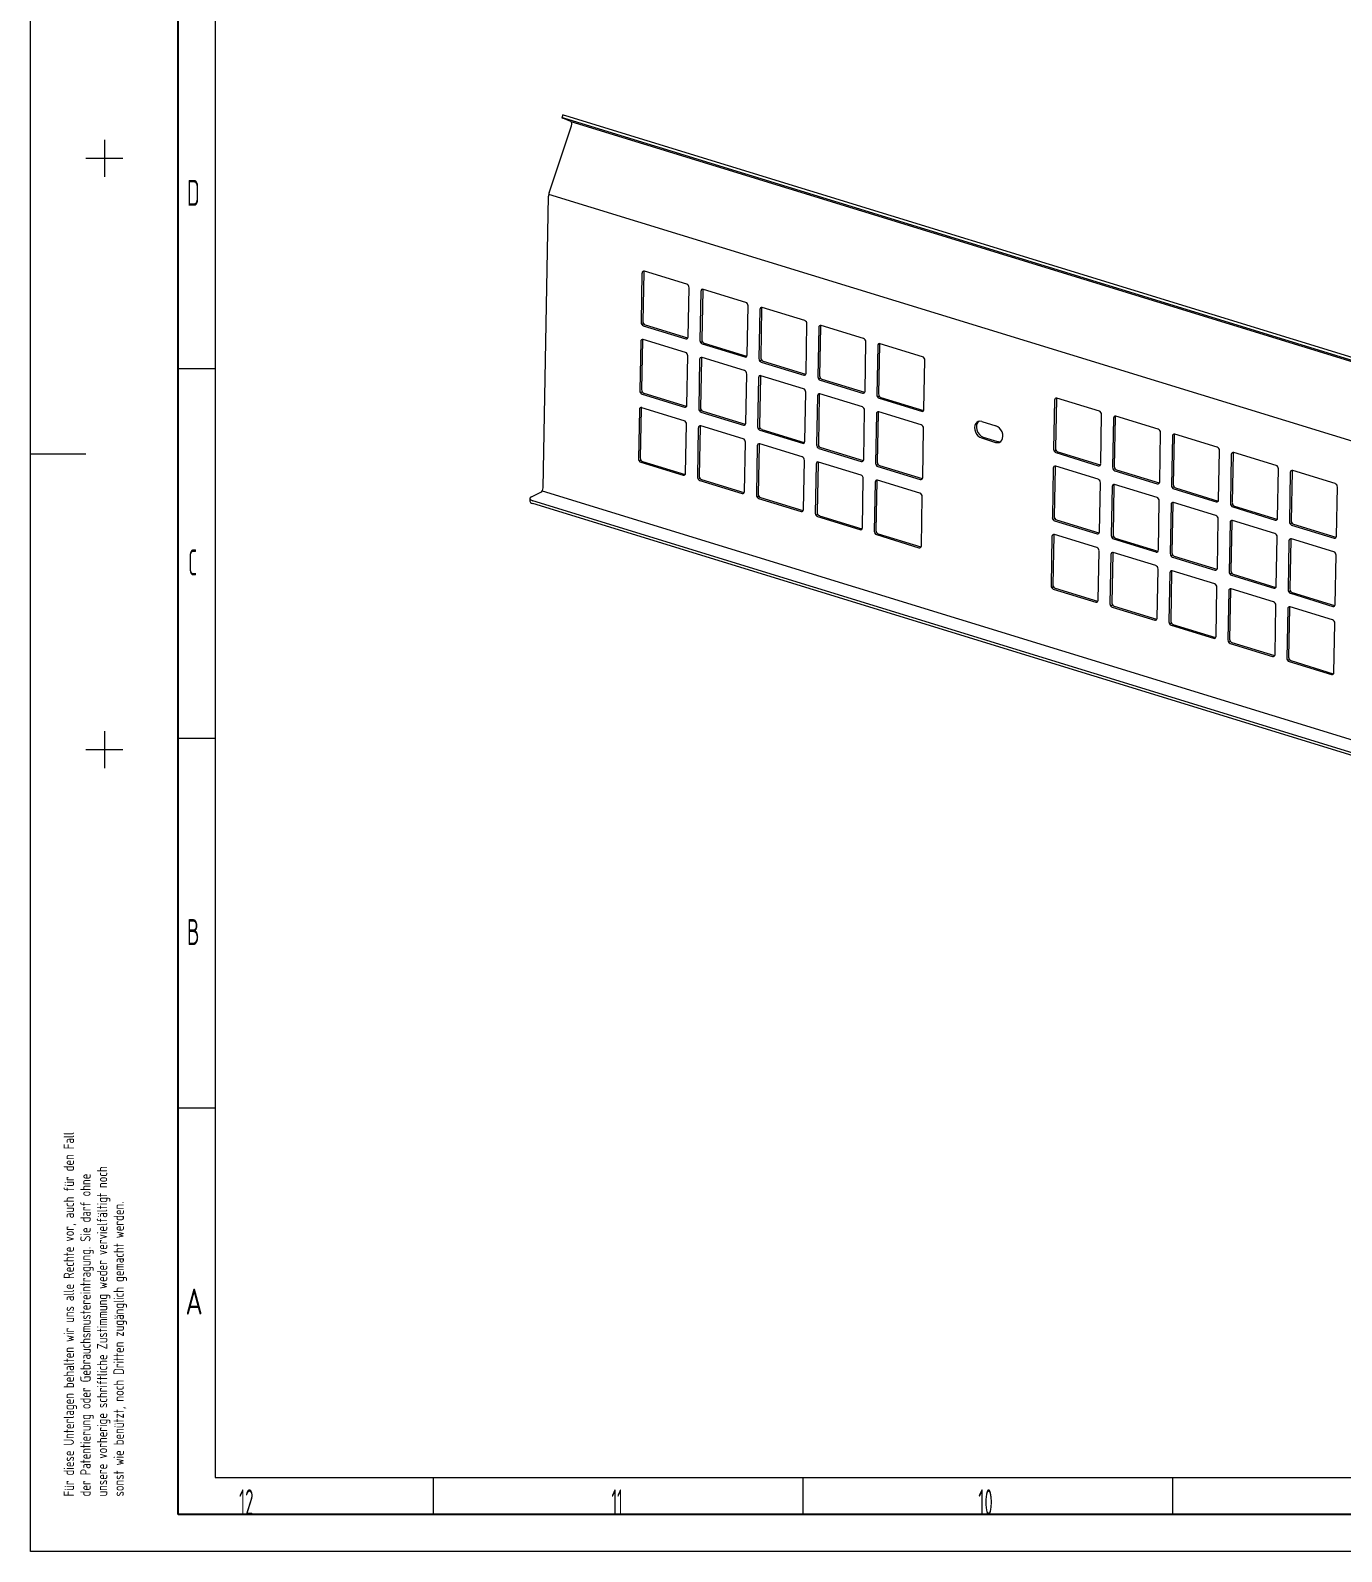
# Model space of a CAD drawing. Header units: millimetres. Extents: x 0 to 594, y 0 to 420.
# Drawn here: x 0 to 177.4, y 0 to 205.8 of the extents above; entities that cross this region are included whole.
import ezdxf
from ezdxf.lldxf.tags import DXFTag

# ---------------------------------------------------------------- set-up
doc = ezdxf.new("R2010")
doc.units = ezdxf.units.MM
doc.layers.add('1', color=7, linetype='Continuous', true_color=0xffffff)
doc.layers.add('256', color=7, linetype='Continuous', true_color=0xffffff)
doc.styles.add('iso-1', font='isocp.shx')
tags = doc.linetypes.add('DASHED', pattern=[25.72, 12.86, -12.86]).pattern_tags.tags
tags[6:7] = [DXFTag(74, 4), DXFTag(75, 0), DXFTag(340, '0'), DXFTag(46, 0.0), DXFTag(50, 0.0), DXFTag(44, 0.0), DXFTag(45, 0.0)]
tags[4:5] = [DXFTag(74, 4), DXFTag(75, 0), DXFTag(340, '0'), DXFTag(46, 0.0), DXFTag(50, 0.0), DXFTag(44, 0.0), DXFTag(45, 0.0)]

msp = doc.modelspace()

# ---------------------------------------------------------------- linework, layer by layer
at = {"layer": '1', "color": 4, "linetype": 'Continuous', "lineweight": 18}
for p, q in [((0, 0), (0, 420)), ((594, 0), (0, 0))]:
    msp.add_line(p, q, dxfattribs=at)
at = {"layer": '1', "color": 4, "linetype": 'Continuous', "lineweight": 25}
for p, q in [((20, 5), (20, 415)), ((589, 5), (20, 5))]:
    msp.add_line(p, q, dxfattribs=at)
at = {"layer": '1', "color": 1, "linetype": 'Continuous', "lineweight": 13}
for p, q in [((25, 410), (25, 10)), ((25, 160), (20, 160)), ((25, 110), (20, 110)), ((25, 60), (20, 60)), ((25, 10), (584, 10)), ((54.5, 10), (54.5, 5)), ((104.5, 10), (104.5, 5)), ((154.5, 10), (154.5, 5))]:
    msp.add_line(p, q, dxfattribs=at)
at = {"layer": '1', "color": 4, "linetype": 'DASHED', "lineweight": 18}
for p, q in [((10, 191), (10, 186)), ((7.5, 188.5), (12.5, 188.5)), ((10, 111), (10, 106)), ((7.5, 108.5), (12.5, 108.5))]:
    msp.add_line(p, q, dxfattribs=at)
at = {"layer": '1', "color": 1, "linetype": 'DASHED', "lineweight": 13}
msp.add_line((0, 148.5), (7.5, 148.5), dxfattribs=at)
at = {"layer": '256', "color": 7, "linetype": 'Continuous', "lineweight": 18}
for p, q in [((72, 194.37), (71.88, 193.99)), ((73.11, 193.49), (72.03, 193.91)), ((349.76, 108.57), (72.31, 193.87)), ((349.89, 108.95), (72.44, 194.25)), ((70.17, 183.84), (73.21, 192.91)), ((69.35, 143.93), (70.09, 183.39)), ((82.73, 172.95), (82.6, 166.31)), ((82.97, 173.07), (82.84, 166.42)), ((88.79, 171.46), (83.05, 173.22)), ((88.98, 164.34), (89.1, 170.99)), ((90.7, 170.5), (90.57, 163.85)), ((90.94, 170.62), (90.82, 163.97)), ((96.77, 169), (91.03, 170.77)), ((96.95, 161.89), (97.08, 168.54)), ((98.67, 168.05), (98.55, 161.4)), ((98.91, 168.17), (98.79, 161.52)), ((104.74, 166.55), (99, 168.32)), ((82.91, 165.84), (88.65, 164.07)), ((83.15, 165.96), (88.89, 164.19)), ((104.92, 159.44), (105.05, 166.09)), ((106.64, 165.6), (106.52, 158.95)), ((106.89, 165.71), (106.76, 159.07)), ((112.71, 164.1), (106.97, 165.87)), ((82.55, 163.72), (82.43, 157.08)), ((82.79, 163.84), (82.67, 157.2)), ((88.62, 162.23), (82.88, 163.99)), ((90.89, 163.39), (96.63, 161.62)), ((91.13, 163.51), (96.87, 161.74)), ((112.9, 156.99), (113.02, 163.64)), ((114.62, 163.14), (114.49, 156.5)), ((114.86, 163.26), (114.73, 156.62)), ((120.68, 161.65), (114.94, 163.42)), ((88.8, 155.12), (88.93, 161.76)), ((90.52, 161.27), (90.4, 154.63)), ((90.77, 161.39), (90.64, 154.74)), ((96.59, 159.78), (90.85, 161.54)), ((98.86, 160.94), (104.6, 159.17)), ((99.1, 161.05), (104.84, 159.29)), ((120.87, 154.54), (121, 161.18)), ((96.78, 152.66), (96.9, 159.31)), ((98.5, 158.82), (98.37, 152.17)), ((98.74, 158.94), (98.61, 152.29)), ((104.56, 157.33), (98.82, 159.09)), ((106.83, 158.48), (112.57, 156.72)), ((107.07, 158.6), (112.81, 156.84)), ((82.74, 156.61), (88.48, 154.85)), ((82.98, 156.73), (88.72, 154.96)), ((104.75, 150.21), (104.88, 156.86)), ((106.71, 156.49), (106.59, 149.84)), ((112.54, 154.87), (106.8, 156.64)), ((82.38, 154.49), (82.25, 147.85)), ((82.62, 154.61), (82.49, 147.97)), ((88.44, 153), (82.7, 154.76)), ((106.47, 156.37), (106.34, 149.72)), ((112.72, 147.76), (112.85, 154.41)), ((114.8, 156.03), (120.54, 154.27)), ((115.04, 156.15), (120.79, 154.39)), ((138.54, 155.79), (138.41, 149.15)), ((138.78, 155.91), (138.65, 149.27)), ((144.6, 154.3), (138.86, 156.06)), ((88.63, 145.89), (88.76, 152.53)), ((96.42, 150.55), (90.68, 152.31)), ((90.71, 154.16), (96.45, 152.39)), ((90.95, 154.28), (96.69, 152.51)), ((114.44, 153.92), (114.32, 147.27)), ((114.68, 154.04), (114.56, 147.39)), ((120.51, 152.42), (114.77, 154.19)), ((128.7, 152.88), (130.61, 152.29)), ((144.79, 147.19), (144.91, 153.83)), ((146.51, 153.34), (146.38, 146.7)), ((146.75, 153.46), (146.62, 146.81)), ((152.57, 151.85), (146.83, 153.61)), ((90.35, 152.04), (90.22, 145.4)), ((90.59, 152.16), (90.47, 145.52)), ((98.68, 151.71), (104.42, 149.94)), ((98.93, 151.83), (104.67, 150.06)), ((120.7, 145.31), (120.82, 151.96)), ((128.66, 150.66), (130.57, 150.07)), ((128.9, 150.78), (130.81, 150.19)), ((152.76, 144.73), (152.89, 151.38)), ((154.48, 150.89), (154.35, 144.24)), ((154.72, 151.01), (154.6, 144.36)), ((160.55, 149.4), (154.81, 151.16)), ((96.6, 143.44), (96.73, 150.08)), ((98.32, 149.59), (98.2, 142.95)), ((98.56, 149.71), (98.44, 143.07)), ((104.39, 148.1), (98.65, 149.86)), ((106.66, 149.26), (112.4, 147.49)), ((106.9, 149.38), (112.64, 147.61)), ((138.72, 148.68), (144.46, 146.91)), ((138.96, 148.8), (144.7, 147.03)), ((160.73, 142.28), (160.86, 148.93)), ((162.45, 148.44), (162.33, 141.79)), ((162.69, 148.56), (162.57, 141.91)), ((168.52, 146.94), (162.78, 148.71)), ((82.56, 147.38), (88.3, 145.62)), ((82.81, 147.5), (88.55, 145.74)), ((104.58, 140.99), (104.7, 147.63)), ((106.3, 147.14), (106.17, 140.5)), ((106.54, 147.26), (106.41, 140.61)), ((112.36, 145.65), (106.62, 147.41)), ((114.63, 146.81), (120.37, 145.04)), ((114.87, 146.92), (120.61, 145.16)), ((138.36, 146.56), (138.24, 139.92)), ((138.6, 146.68), (138.48, 140.04)), ((144.43, 145.07), (138.69, 146.83)), ((146.69, 146.23), (152.43, 144.46)), ((146.94, 146.35), (152.68, 144.58)), ((168.71, 139.83), (168.83, 146.48)), ((176.49, 144.49), (170.75, 146.26)), ((90.54, 144.93), (96.28, 143.17)), ((90.78, 145.05), (96.52, 143.28)), ((112.55, 138.53), (112.67, 145.18)), ((114.27, 144.69), (114.14, 138.04)), ((114.51, 144.81), (114.38, 138.16)), ((120.33, 143.19), (114.59, 144.96)), ((144.61, 137.96), (144.74, 144.6)), ((146.33, 144.11), (146.21, 137.47)), ((146.57, 144.23), (146.45, 137.59)), ((152.4, 142.62), (146.66, 144.38)), ((170.43, 145.99), (170.3, 139.34)), ((170.67, 146.11), (170.54, 139.46)), ((67.57, 142.47), (67.56, 142.1)), ((67.77, 142.69), (69.04, 143.32)), ((345.41, 56.85), (67.96, 142.15)), ((98.51, 142.48), (104.25, 140.71)), ((98.75, 142.6), (104.49, 140.83)), ((120.52, 136.08), (120.65, 142.73)), ((152.59, 135.51), (152.71, 142.15)), ((154.67, 143.78), (160.41, 142.01)), ((154.91, 143.9), (160.65, 142.13)), ((176.68, 137.38), (176.8, 144.03)), ((345.4, 56.48), (67.96, 141.78)), ((106.48, 140.03), (112.22, 138.26)), ((106.72, 140.15), (112.46, 138.38)), ((154.31, 141.66), (154.18, 135.02)), ((154.55, 141.78), (154.42, 135.14)), ((160.37, 140.17), (154.63, 141.93)), ((162.64, 141.33), (168.38, 139.56)), ((162.88, 141.45), (168.62, 139.68)), ((138.55, 139.45), (144.29, 137.69)), ((138.79, 139.57), (144.53, 137.81)), ((160.56, 133.06), (160.68, 139.7)), ((162.28, 139.21), (162.15, 132.57)), ((162.52, 139.33), (162.39, 132.68)), ((168.34, 137.72), (162.6, 139.48)), ((170.61, 138.87), (176.35, 137.11)), ((170.85, 138.99), (176.59, 137.23)), ((114.45, 137.58), (120.19, 135.81)), ((114.7, 137.7), (120.44, 135.93)), ((138.19, 137.33), (138.06, 130.69)), ((138.43, 137.45), (138.3, 130.81)), ((144.25, 135.84), (138.51, 137.61)), ((146.52, 137), (152.26, 135.24)), ((146.76, 137.12), (152.5, 135.35)), ((168.53, 130.6), (168.66, 137.25)), ((170.25, 136.76), (170.13, 130.11)), ((170.49, 136.88), (170.37, 130.23)), ((176.32, 135.26), (170.58, 137.03)), ((144.44, 128.73), (144.56, 135.37)), ((146.16, 134.88), (146.03, 128.24)), ((146.4, 135), (146.27, 128.36)), ((152.22, 133.39), (146.48, 135.15)), ((154.49, 134.55), (160.23, 132.78)), ((154.73, 134.67), (160.47, 132.9)), ((176.5, 128.15), (176.63, 134.8)), ((152.41, 126.28), (152.54, 132.92)), ((154.13, 132.43), (154.01, 125.79)), ((154.37, 132.55), (154.25, 125.91)), ((160.2, 130.94), (154.46, 132.7)), ((162.46, 132.1), (168.21, 130.33)), ((162.71, 132.22), (168.45, 130.45)), ((138.37, 130.22), (144.11, 128.46)), ((138.61, 130.34), (144.35, 128.58)), ((160.38, 123.83), (160.51, 130.47)), ((162.1, 129.98), (161.98, 123.34)), ((162.35, 130.1), (162.22, 123.46)), ((168.17, 128.49), (162.43, 130.25)), ((170.68, 129.77), (176.42, 128)), ((146.35, 127.77), (152.09, 126.01)), ((146.59, 127.89), (152.33, 126.13)), ((168.36, 121.38), (168.48, 128.02)), ((170.32, 127.65), (170.19, 121)), ((176.14, 126.04), (170.4, 127.8)), ((170.44, 129.65), (176.18, 127.88)), ((170.08, 127.53), (169.95, 120.89)), ((176.33, 118.92), (176.45, 125.57)), ((154.32, 125.32), (160.06, 123.56)), ((154.56, 125.44), (160.3, 123.68)), ((162.29, 122.87), (168.03, 121.1)), ((162.53, 122.99), (168.27, 121.22)), ((170.26, 120.42), (176, 118.65)), ((170.5, 120.54), (176.24, 118.77))]:
    msp.add_line(p, q, dxfattribs=at)
at = {"layer": '256', "color": 6, "linetype": 'Continuous', "lineweight": 13}
for p, q in [((352.21, 107.65), (73.17, 193.44)), ((349.16, 97.82), (70.12, 183.61)), ((82.95, 166.11), (82.71, 165.99)), ((90.92, 163.66), (90.68, 163.54)), ((98.89, 161.21), (98.65, 161.09)), ((106.87, 158.76), (106.62, 158.64)), ((82.77, 156.88), (82.53, 156.76)), ((90.75, 154.43), (90.5, 154.31)), ((114.84, 156.31), (114.6, 156.19)), ((98.72, 151.98), (98.48, 151.86)), ((106.69, 149.53), (106.45, 149.41)), ((138.76, 148.95), (138.52, 148.83)), ((82.6, 147.65), (82.36, 147.54)), ((114.66, 147.08), (114.42, 146.96)), ((146.73, 146.5), (146.49, 146.38)), ((90.57, 145.2), (90.33, 145.08)), ((69.22, 143.5), (348.26, 57.71)), ((98.54, 142.75), (98.3, 142.63)), ((154.7, 144.05), (154.46, 143.93)), ((106.52, 140.3), (106.28, 140.18)), ((162.67, 141.6), (162.43, 141.48)), ((138.58, 139.72), (138.34, 139.61)), ((170.65, 139.15), (170.41, 139.03)), ((114.49, 137.85), (114.25, 137.73)), ((146.55, 137.27), (146.31, 137.15)), ((154.53, 134.82), (154.29, 134.7)), ((162.5, 132.37), (162.26, 132.25)), ((138.41, 130.5), (138.17, 130.38)), ((170.47, 129.92), (170.23, 129.8)), ((146.38, 128.04), (146.14, 127.93)), ((154.35, 125.59), (154.11, 125.47)), ((162.33, 123.14), (162.08, 123.02)), ((170.3, 120.69), (170.06, 120.57))]:
    msp.add_line(p, q, dxfattribs=at)
at = {"layer": '256', "color": 7, "linetype": 'Continuous', "lineweight": 18}
for centre, major_axis, ratio, start_param, end_param in [((72.82, 193.67), (0.948, -0.317), 0.036723, 2.155552, 3.726348), ((72.95, 194.05), (-0.948, 0.317), 0.036723, 5.297145, 6.283163), ((72.95, 193.01), (-0.147, -0.478), 0.551623, 1.526754, 3.09755), ((70.64, 183.66), (0.264, 0.86), 0.551623, 1.526754, 2.050353), ((83.05, 172.85), (-0.177, 0.359), 0.740007, 5.67404, 7.244836), ((83.29, 172.97), (0.177, -0.359), 0.740007, 3.613352, 4.103244), ((88.79, 171.09), (-0.177, 0.359), 0.740007, 4.103244, 5.67404), ((91.02, 170.4), (-0.177, 0.359), 0.740007, 5.67404, 7.244836), ((91.26, 170.52), (0.177, -0.359), 0.740007, 3.613352, 4.103244), ((96.76, 168.64), (-0.177, 0.359), 0.740007, 4.103244, 5.67404), ((98.99, 167.95), (-0.177, 0.359), 0.740007, 5.67404, 7.244836), ((99.23, 168.07), (0.177, -0.359), 0.740007, 3.613352, 4.103244), ((82.92, 166.21), (-0.177, 0.359), 0.740007, 0.961651, 2.532447), ((83.16, 166.33), (0.177, -0.359), 0.740007, 4.103244, 5.67404), ((104.73, 166.18), (-0.177, 0.359), 0.740007, 4.103244, 5.67404), ((106.96, 165.5), (-0.177, 0.359), 0.740007, 5.67404, 7.244836), ((107.2, 165.62), (0.177, -0.359), 0.740007, 3.613352, 4.103244), ((82.87, 163.62), (-0.177, 0.359), 0.740007, 5.67404, 7.244836), ((83.11, 163.74), (0.177, -0.359), 0.740007, 3.613352, 4.103244), ((88.66, 164.44), (-0.177, 0.359), 0.740007, 2.532447, 4.103244), ((88.9, 164.56), (0.177, -0.359), 0.740007, 5.67404, 5.811436), ((90.89, 163.76), (-0.177, 0.359), 0.740007, 0.961651, 2.532447), ((91.13, 163.87), (0.177, -0.359), 0.740007, 4.103244, 5.67404), ((112.7, 163.73), (-0.177, 0.359), 0.740007, 4.103244, 5.67404), ((114.94, 163.05), (-0.177, 0.359), 0.740007, 5.67404, 7.244836), ((115.18, 163.17), (0.177, -0.359), 0.740007, 3.613352, 4.103244), ((88.61, 161.86), (-0.177, 0.359), 0.740007, 4.103244, 5.67404), ((90.84, 161.17), (-0.177, 0.359), 0.740007, 5.67404, 7.244836), ((91.09, 161.29), (0.177, -0.359), 0.740007, 3.613352, 4.103244), ((96.63, 161.99), (-0.177, 0.359), 0.740007, 2.532447, 4.103244), ((96.87, 162.11), (0.177, -0.359), 0.740007, 5.67404, 5.811436), ((98.87, 161.3), (-0.177, 0.359), 0.740007, 0.961651, 2.532447), ((99.11, 161.42), (0.177, -0.359), 0.740007, 4.103244, 5.67404), ((120.68, 161.28), (-0.177, 0.359), 0.740007, 4.103244, 5.67404), ((96.58, 159.41), (-0.177, 0.359), 0.740007, 4.103244, 5.67404), ((98.82, 158.72), (-0.177, 0.359), 0.740007, 5.67404, 7.244836), ((99.06, 158.84), (0.177, -0.359), 0.740007, 3.613352, 4.103244), ((104.61, 159.54), (-0.177, 0.359), 0.740007, 2.532447, 4.103244), ((104.85, 159.66), (0.177, -0.359), 0.740007, 5.67404, 5.811436), ((106.84, 158.85), (-0.177, 0.359), 0.740007, 0.961651, 2.532447), ((107.08, 158.97), (0.177, -0.359), 0.740007, 4.103244, 5.67404), ((82.75, 156.98), (-0.177, 0.359), 0.740007, 0.961651, 2.532447), ((82.99, 157.1), (0.177, -0.359), 0.740007, 4.103244, 5.67404), ((104.56, 156.96), (-0.177, 0.359), 0.740007, 4.103244, 5.67404), ((106.79, 156.27), (-0.177, 0.359), 0.740007, 5.67404, 7.244836), ((107.03, 156.39), (0.177, -0.359), 0.740007, 3.613352, 4.103244), ((112.58, 157.09), (-0.177, 0.359), 0.740007, 2.532447, 4.103244), ((112.82, 157.21), (0.177, -0.359), 0.740007, 5.67404, 5.811436), ((114.81, 156.4), (-0.177, 0.359), 0.740007, 0.961651, 2.532447), ((115.05, 156.52), (0.177, -0.359), 0.740007, 4.103244, 5.67404), ((82.7, 154.4), (-0.177, 0.359), 0.740007, 5.67404, 7.244836), ((82.94, 154.51), (0.177, -0.359), 0.740007, 3.613352, 4.103244), ((88.49, 155.21), (-0.177, 0.359), 0.740007, 2.532447, 4.103244), ((88.73, 155.33), (0.177, -0.359), 0.740007, 5.67404, 5.811436), ((90.72, 154.53), (-0.177, 0.359), 0.740007, 0.961651, 2.532447), ((90.96, 154.65), (0.177, -0.359), 0.740007, 4.103244, 5.67404), ((112.53, 154.5), (-0.177, 0.359), 0.740007, 4.103244, 5.67404), ((120.55, 154.64), (-0.177, 0.359), 0.740007, 2.532447, 4.103244), ((120.79, 154.76), (0.177, -0.359), 0.740007, 5.67404, 5.811436), ((138.85, 155.69), (-0.177, 0.359), 0.740007, 5.67404, 7.244836), ((139.1, 155.81), (0.177, -0.359), 0.740007, 3.613352, 4.103244), ((88.44, 152.63), (-0.177, 0.359), 0.740007, 4.103244, 5.67404), ((90.67, 151.94), (-0.177, 0.359), 0.740007, 5.67404, 7.244836), ((90.91, 152.06), (0.177, -0.359), 0.740007, 3.613352, 4.103244), ((96.46, 152.76), (-0.177, 0.359), 0.740007, 2.532447, 4.103244), ((96.7, 152.88), (0.177, -0.359), 0.740007, 5.67404, 5.811436), ((98.93, 152.2), (0.177, -0.359), 0.740007, 4.103244, 5.67404), ((114.76, 153.82), (-0.177, 0.359), 0.740007, 5.67404, 7.244836), ((115, 153.94), (0.177, -0.359), 0.740007, 3.613352, 4.103244), ((120.5, 152.05), (-0.177, 0.359), 0.740007, 4.103244, 5.67404), ((128.68, 151.77), (0.53, -1.08), 0.740007, 2.532447, 5.67404), ((128.92, 151.89), (0.53, -1.08), 0.740007, 3.293694, 5.67404), ((144.59, 153.93), (-0.177, 0.359), 0.740007, 4.103244, 5.67404), ((146.83, 153.24), (-0.177, 0.359), 0.740007, 5.67404, 7.244836), ((147.07, 153.36), (0.177, -0.359), 0.740007, 3.613352, 4.103244), ((96.41, 150.18), (-0.177, 0.359), 0.740007, 4.103244, 5.67404), ((98.69, 152.08), (-0.177, 0.359), 0.740007, 0.961651, 2.532447), ((130.59, 151.18), (0.53, -1.08), 0.740007, 5.67404, 8.815633), ((152.57, 151.48), (-0.177, 0.359), 0.740007, 4.103244, 5.67404), ((154.8, 150.79), (-0.177, 0.359), 0.740007, 5.67404, 7.244836), ((155.04, 150.91), (0.177, -0.359), 0.740007, 3.613352, 4.103244), ((98.64, 149.49), (-0.177, 0.359), 0.740007, 5.67404, 7.244836), ((98.88, 149.61), (0.177, -0.359), 0.740007, 3.613352, 4.103244), ((104.43, 150.31), (-0.177, 0.359), 0.740007, 2.532447, 4.103244), ((104.67, 150.43), (0.177, -0.359), 0.740007, 5.67404, 5.811436), ((106.66, 149.63), (-0.177, 0.359), 0.740007, 0.961651, 2.532447), ((106.9, 149.74), (0.177, -0.359), 0.740007, 4.103244, 5.67404), ((130.83, 151.3), (0.53, -1.08), 0.740007, 5.67404, 6.131142), ((138.73, 149.05), (-0.177, 0.359), 0.740007, 0.961651, 2.532447), ((138.97, 149.17), (0.177, -0.359), 0.740007, 4.103244, 5.67404), ((160.54, 149.03), (-0.177, 0.359), 0.740007, 4.103244, 5.67404), ((162.77, 148.34), (-0.177, 0.359), 0.740007, 5.67404, 7.244836), ((163.01, 148.46), (0.177, -0.359), 0.740007, 3.613352, 4.103244), ((82.57, 147.75), (-0.177, 0.359), 0.740007, 0.961651, 2.532447), ((82.81, 147.87), (0.177, -0.359), 0.740007, 4.103244, 5.67404), ((104.38, 147.73), (-0.177, 0.359), 0.740007, 4.103244, 5.67404), ((106.61, 147.04), (-0.177, 0.359), 0.740007, 5.67404, 7.244836), ((106.86, 147.16), (0.177, -0.359), 0.740007, 3.613352, 4.103244), ((112.4, 147.86), (-0.177, 0.359), 0.740007, 2.532447, 4.103244), ((112.65, 147.98), (0.177, -0.359), 0.740007, 5.67404, 5.811436), ((114.64, 147.17), (-0.177, 0.359), 0.740007, 0.961651, 2.532447), ((114.88, 147.29), (0.177, -0.359), 0.740007, 4.103244, 5.67404), ((138.68, 146.46), (-0.177, 0.359), 0.740007, 5.67404, 7.244836), ((138.92, 146.58), (0.177, -0.359), 0.740007, 3.613352, 4.103244), ((144.47, 147.28), (-0.177, 0.359), 0.740007, 2.532447, 4.103244), ((144.71, 147.4), (0.177, -0.359), 0.740007, 5.67404, 5.811436), ((146.7, 146.6), (-0.177, 0.359), 0.740007, 0.961651, 2.532447), ((146.94, 146.72), (0.177, -0.359), 0.740007, 4.103244, 5.67404), ((168.51, 146.57), (-0.177, 0.359), 0.740007, 4.103244, 5.67404), ((170.74, 145.89), (-0.177, 0.359), 0.740007, 5.67404, 7.244836), ((170.99, 146.01), (0.177, -0.359), 0.740007, 3.613352, 4.103244), ((88.31, 145.99), (-0.177, 0.359), 0.740007, 2.532447, 4.103244), ((88.55, 146.1), (0.177, -0.359), 0.740007, 5.67404, 5.811436), ((90.54, 145.3), (-0.177, 0.359), 0.740007, 0.961651, 2.532447), ((90.78, 145.42), (0.177, -0.359), 0.740007, 4.103244, 5.67404), ((112.35, 145.28), (-0.177, 0.359), 0.740007, 4.103244, 5.67404), ((114.59, 144.59), (-0.177, 0.359), 0.740007, 5.67404, 7.244836), ((114.83, 144.71), (0.177, -0.359), 0.740007, 3.613352, 4.103244), ((120.38, 145.41), (-0.177, 0.359), 0.740007, 2.532447, 4.103244), ((120.62, 145.53), (0.177, -0.359), 0.740007, 5.67404, 5.811436), ((144.42, 144.7), (-0.177, 0.359), 0.740007, 4.103244, 5.67404), ((146.65, 144.01), (-0.177, 0.359), 0.740007, 5.67404, 7.244836), ((146.89, 144.13), (0.177, -0.359), 0.740007, 3.613352, 4.103244), ((152.44, 144.83), (-0.177, 0.359), 0.740007, 2.532447, 4.103244), ((152.68, 144.95), (0.177, -0.359), 0.740007, 5.67404, 5.811436), ((154.67, 144.15), (-0.177, 0.359), 0.740007, 0.961651, 2.532447), ((154.92, 144.27), (0.177, -0.359), 0.740007, 4.103244, 5.67404), ((176.48, 144.12), (-0.177, 0.359), 0.740007, 4.103244, 5.67404), ((68.57, 142.45), (-1, 0.019), 0.384839, 5.642616, 7.213412), ((68.56, 142.08), (1, -0.019), 0.384839, 3.141613, 4.071819), ((69.05, 143.78), (-0.147, -0.478), 0.551623, 0.479557, 2.050353), ((96.28, 143.53), (-0.177, 0.359), 0.740007, 2.532447, 4.103244), ((96.53, 143.65), (0.177, -0.359), 0.740007, 5.67404, 5.811436), ((98.52, 142.85), (-0.177, 0.359), 0.740007, 0.961651, 2.532447), ((98.76, 142.97), (0.177, -0.359), 0.740007, 4.103244, 5.67404), ((120.33, 142.83), (-0.177, 0.359), 0.740007, 4.103244, 5.67404), ((152.39, 142.25), (-0.177, 0.359), 0.740007, 4.103244, 5.67404), ((160.41, 142.38), (-0.177, 0.359), 0.740007, 2.532447, 4.103244), ((160.66, 142.5), (0.177, -0.359), 0.740007, 5.67404, 5.811436), ((104.26, 141.08), (-0.177, 0.359), 0.740007, 2.532447, 4.103244), ((104.5, 141.2), (0.177, -0.359), 0.740007, 5.67404, 5.811436), ((106.49, 140.4), (-0.177, 0.359), 0.740007, 0.961651, 2.532447), ((106.73, 140.52), (0.177, -0.359), 0.740007, 4.103244, 5.67404), ((138.8, 139.94), (0.177, -0.359), 0.740007, 4.103244, 5.67404), ((154.62, 141.56), (-0.177, 0.359), 0.740007, 5.67404, 7.244836), ((154.87, 141.68), (0.177, -0.359), 0.740007, 3.613352, 4.103244), ((160.37, 139.8), (-0.177, 0.359), 0.740007, 4.103244, 5.67404), ((162.65, 141.7), (-0.177, 0.359), 0.740007, 0.961651, 2.532447), ((162.89, 141.81), (0.177, -0.359), 0.740007, 4.103244, 5.67404), ((112.23, 138.63), (-0.177, 0.359), 0.740007, 2.532447, 4.103244), ((112.47, 138.75), (0.177, -0.359), 0.740007, 5.67404, 5.811436), ((114.46, 137.95), (-0.177, 0.359), 0.740007, 0.961651, 2.532447), ((114.7, 138.06), (0.177, -0.359), 0.740007, 4.103244, 5.67404), ((138.55, 139.82), (-0.177, 0.359), 0.740007, 0.961651, 2.532447), ((144.29, 138.06), (-0.177, 0.359), 0.740007, 2.532447, 4.103244), ((162.6, 139.11), (-0.177, 0.359), 0.740007, 5.67404, 7.244836), ((162.84, 139.23), (0.177, -0.359), 0.740007, 3.613352, 4.103244), ((168.39, 139.93), (-0.177, 0.359), 0.740007, 2.532447, 4.103244), ((168.63, 140.05), (0.177, -0.359), 0.740007, 5.67404, 5.811436), ((170.62, 139.24), (-0.177, 0.359), 0.740007, 0.961651, 2.532447), ((170.86, 139.36), (0.177, -0.359), 0.740007, 4.103244, 5.67404), ((120.2, 136.18), (-0.177, 0.359), 0.740007, 2.532447, 4.103244), ((120.44, 136.3), (0.177, -0.359), 0.740007, 5.67404, 5.811436), ((138.51, 137.24), (-0.177, 0.359), 0.740007, 5.67404, 7.244836), ((138.75, 137.36), (0.177, -0.359), 0.740007, 3.613352, 4.103244), ((144.25, 135.47), (-0.177, 0.359), 0.740007, 4.103244, 5.67404), ((144.54, 138.17), (0.177, -0.359), 0.740007, 5.67404, 5.811436), ((146.53, 137.37), (-0.177, 0.359), 0.740007, 0.961651, 2.532447), ((146.77, 137.49), (0.177, -0.359), 0.740007, 4.103244, 5.67404), ((168.34, 137.35), (-0.177, 0.359), 0.740007, 4.103244, 5.67404), ((170.57, 136.66), (-0.177, 0.359), 0.740007, 5.67404, 7.244836), ((170.81, 136.78), (0.177, -0.359), 0.740007, 3.613352, 4.103244), ((176.36, 137.48), (-0.177, 0.359), 0.740007, 2.532447, 4.103244), ((176.6, 137.6), (0.177, -0.359), 0.740007, 5.67404, 5.811436), ((146.48, 134.79), (-0.177, 0.359), 0.740007, 5.67404, 7.244836), ((146.72, 134.9), (0.177, -0.359), 0.740007, 3.613352, 4.103244), ((152.27, 135.6), (-0.177, 0.359), 0.740007, 2.532447, 4.103244), ((152.51, 135.72), (0.177, -0.359), 0.740007, 5.67404, 5.811436), ((154.5, 134.92), (-0.177, 0.359), 0.740007, 0.961651, 2.532447), ((154.74, 135.04), (0.177, -0.359), 0.740007, 4.103244, 5.67404), ((176.31, 134.9), (-0.177, 0.359), 0.740007, 4.103244, 5.67404), ((152.22, 133.02), (-0.177, 0.359), 0.740007, 4.103244, 5.67404), ((154.45, 132.33), (-0.177, 0.359), 0.740007, 5.67404, 7.244836), ((154.69, 132.45), (0.177, -0.359), 0.740007, 3.613352, 4.103244), ((160.24, 133.15), (-0.177, 0.359), 0.740007, 2.532447, 4.103244), ((160.48, 133.27), (0.177, -0.359), 0.740007, 5.67404, 5.811436), ((162.47, 132.47), (-0.177, 0.359), 0.740007, 0.961651, 2.532447), ((162.71, 132.59), (0.177, -0.359), 0.740007, 4.103244, 5.67404), ((138.38, 130.59), (-0.177, 0.359), 0.740007, 0.961651, 2.532447), ((138.62, 130.71), (0.177, -0.359), 0.740007, 4.103244, 5.67404), ((160.19, 130.57), (-0.177, 0.359), 0.740007, 4.103244, 5.67404), ((162.42, 129.88), (-0.177, 0.359), 0.740007, 5.67404, 7.244836), ((162.66, 130), (0.177, -0.359), 0.740007, 3.613352, 4.103244), ((168.21, 130.7), (-0.177, 0.359), 0.740007, 2.532447, 4.103244), ((168.45, 130.82), (0.177, -0.359), 0.740007, 5.67404, 5.811436), ((170.44, 130.02), (-0.177, 0.359), 0.740007, 0.961651, 2.532447), ((170.69, 130.13), (0.177, -0.359), 0.740007, 4.103244, 5.67404), ((144.12, 128.83), (-0.177, 0.359), 0.740007, 2.532447, 4.103244), ((144.36, 128.95), (0.177, -0.359), 0.740007, 5.67404, 5.811436), ((146.35, 128.14), (-0.177, 0.359), 0.740007, 0.961651, 2.532447), ((146.59, 128.26), (0.177, -0.359), 0.740007, 4.103244, 5.67404), ((168.16, 128.12), (-0.177, 0.359), 0.740007, 4.103244, 5.67404), ((170.4, 127.43), (-0.177, 0.359), 0.740007, 5.67404, 7.244836), ((170.64, 127.55), (0.177, -0.359), 0.740007, 3.613352, 4.103244), ((176.18, 128.25), (-0.177, 0.359), 0.740007, 2.532447, 4.103244), ((176.43, 128.37), (0.177, -0.359), 0.740007, 5.67404, 5.811436), ((152.09, 126.38), (-0.177, 0.359), 0.740007, 2.532447, 4.103244), ((152.33, 126.5), (0.177, -0.359), 0.740007, 5.67404, 5.811436), ((154.32, 125.69), (-0.177, 0.359), 0.740007, 0.961651, 2.532447), ((154.57, 125.81), (0.177, -0.359), 0.740007, 4.103244, 5.67404), ((176.14, 125.67), (-0.177, 0.359), 0.740007, 4.103244, 5.67404), ((160.06, 123.93), (-0.177, 0.359), 0.740007, 2.532447, 4.103244), ((160.31, 124.04), (0.177, -0.359), 0.740007, 5.67404, 5.811436), ((162.3, 123.24), (-0.177, 0.359), 0.740007, 0.961651, 2.532447), ((162.54, 123.36), (0.177, -0.359), 0.740007, 4.103244, 5.67404), ((168.04, 121.47), (-0.177, 0.359), 0.740007, 2.532447, 4.103244), ((168.28, 121.59), (0.177, -0.359), 0.740007, 5.67404, 5.811436), ((170.27, 120.79), (-0.177, 0.359), 0.740007, 0.961651, 2.532447), ((170.51, 120.91), (0.177, -0.359), 0.740007, 4.103244, 5.67404), ((176.01, 119.02), (-0.177, 0.359), 0.740007, 2.532447, 4.103244), ((176.25, 119.14), (0.177, -0.359), 0.740007, 5.67404, 5.811436)]:
    msp.add_ellipse(centre, major_axis=major_axis, ratio=ratio, start_param=start_param, end_param=end_param, dxfattribs=at)

# ---------------------------------------------------------------- texts
at = {"layer": '1', "color": 1, "linetype": 'Continuous', "lineweight": 13, "char_height": 3.5, "attachment_point": 7, "line_spacing_factor": 0.963855, "style": 'iso-1'}
for s, insert in [('\\W0.6380;D', (21.17, 182.07)), ('\\W0.5104;C', (21.37, 132.07)), ('\\W0.6380;B', (21.17, 82.07)), ('\\W0.8300;A', (20.97, 32.07)), ('\\W0.5232;12', (28.23, 4.93)), ('\\W0.4763;11', (78.62, 4.93)), ('\\W0.5232;10', (128.23, 4.93))]:
    msp.add_mtext(s, dxfattribs=dict(at, insert=insert))
at = {"layer": '1', "color": 1, "linetype": 'Continuous', "lineweight": 13, "insert": (13.06, 7.46), "char_height": 1.4, "attachment_point": 7, "rotation": 90, "line_spacing_factor": 0.963855, "style": 'iso-1'}
msp.add_mtext('\\W0.8424;Für diese Unterlagen behalten wir uns alle Rechte vor, auch für den Fall\\Pder Patentierung oder Gebrauchsmustereintragung. Sie darf ohne\\Punsere vorherige schriftliche Zustimmung weder vervielfältigt noch\\Psonst wie benützt, noch Dritten zugänglich gemacht werden.', dxfattribs=at)

doc.saveas('drawing.dxf')
